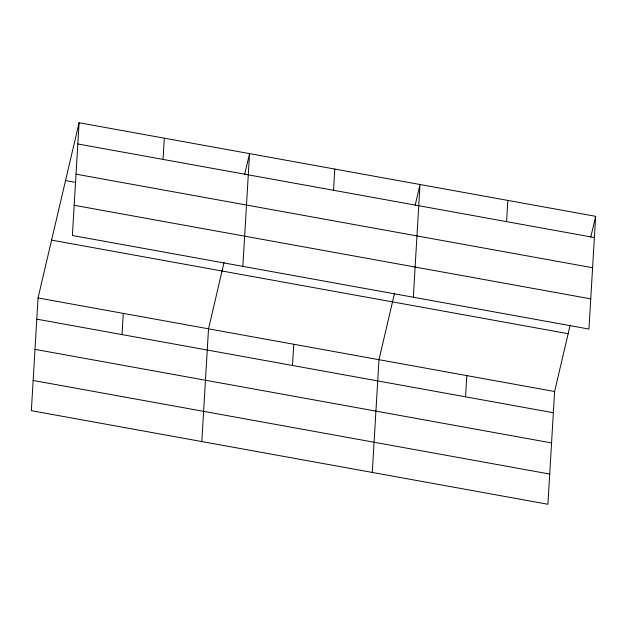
<?xml version="1.0" encoding="UTF-8"?>
<svg xmlns="http://www.w3.org/2000/svg" width="627" height="627" viewBox="0 0 627 627"><rect width="100%" height="100%" fill="white"/><g stroke="black" fill="none" stroke-linecap="round" stroke-linejoin="round"><path stroke-width="0.94" d="M79.08 122.743L72.387 235.486L588.949 329.057L595.65 216.323L79.08 122.743L38.051 297.943L31.35 410.677L547.92 504.257L554.613 391.514L570.147 325.194M122.022 334.591L123.284 313.382M163.059 159.399L164.313 138.183M201.816 441.557L208.517 328.822L224.051 262.494M242.853 266.365L249.546 153.623L244.663 174.478M292.488 365.47L293.75 344.262M333.525 190.279L334.787 169.063M372.281 472.437L378.982 359.702L394.516 293.373M413.318 297.245L420.019 184.503L415.137 205.358M465.54 396.82L466.801 375.604M506.577 221.629L507.831 200.413M590.767 237.171L595.65 216.323M77.819 143.959L594.388 237.539M76.024 174.165L592.593 267.737M65.537 180.56L75.115 182.292M74.182 205.28L590.744 298.86M51.586 240.125L568.156 333.705M38.051 297.943L554.613 391.514M36.789 319.151L553.359 412.731M34.994 349.357L551.564 442.936M33.145 380.471L549.714 474.051"/></g></svg>
